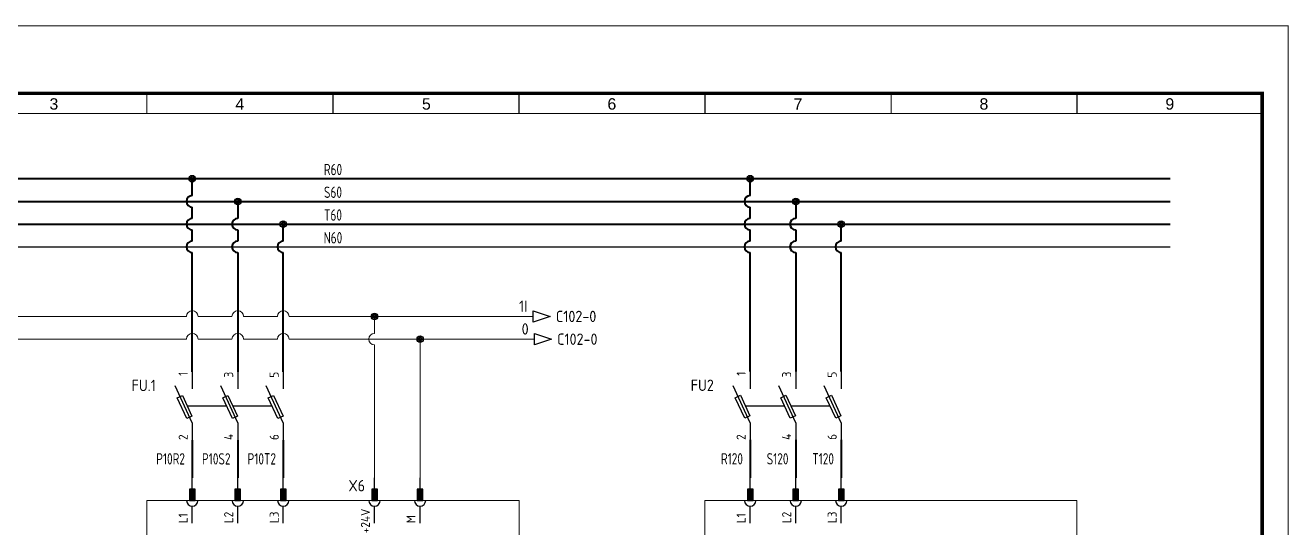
# Model space of a CAD drawing. Header units: millimetres. Extents: x -135 to 420, y 0 to 297.
# Drawn here: x 142.6 to 420.2, y 186.8 to 297.2 of the extents above; entities that cross this region are included whole.
import ezdxf
from ezdxf.enums import TextEntityAlignment as Align

# ---------------------------------------------------------------- set-up
doc = ezdxf.new("R2010")
doc.units = ezdxf.units.MM
for name, color, linetype, lineweight in [('BLK_4', 9, 'Continuous', 40), ('eProC - L2', 41, 'Continuous', 20), ('LBE_25', 132, 'Continuous', 25), ('RED_15', 1, 'Continuous', 15), ('WHT_15', 7, 'Continuous', 15)]:
    doc.layers.add(name, color=color, linetype=linetype, lineweight=lineweight)
for name, color, linetype in [('LINK', 9, 'Continuous'), ('SYMS', 7, 'Continuous'), ('TAGS', 150, 'Continuous'), ('TERMS', 123, 'Continuous'), ('WIREFIXED', 7, 'Continuous'), ('WIRENO', 72, 'Continuous'), ('WIREREF', 52, 'Continuous'), ('XREF', 7, 'Continuous')]:
    doc.layers.add(name, color=color, linetype=linetype)
doc.styles.get("Standard").update_dxf_attribs({"font": 'arial.ttf'})
doc.styles.add('WD_IEC', font='ISOCP2.shx', dxfattribs={"width": 0.9, "height": 4})

# ---------------------------------------------------------------- blocks, each defined once
blk = doc.blocks.new('eproc_rotulo_010')
at = {"layer": 'eProC - L2', "color": 0, "lineweight": 5, "const_width": 0.233}
blk.add_lwpolyline([(0.12, 297.12), (420.12, 297.12), (420.12, 0.12), (0.12, 0.12), (0.12, 297.12)], dxfattribs=at)
at = {"layer": 'eProC - L2', "color": 0}
blk.add_lwpolyline([(420.12, 0.12), (420.12, 297.12), (0.12, 297.12), (0.12, 0.12), (420.12, 0.12)], dxfattribs=at)
at = {"layer": 'eProC - L2', "color": 0, "lineweight": 40, "const_width": 0.75}
blk.add_lwpolyline([(5.92, 7.13), (414.37, 7.11), (414.4, 282.24), (5.95, 282.27)], close=True, dxfattribs=at)
at = {"layer": 'eProC - L2', "color": 0, "lineweight": 5, "const_width": 0.233}
for points in [[(169.38, 277.83), (128.49, 277.83), (128.49, 282.26), (169.38, 282.26)], [(210.28, 277.82), (169.38, 277.82), (169.38, 282.26), (210.28, 282.26)], [(251.12, 277.82), (210.23, 277.82), (210.23, 282.26), (251.12, 282.26)], [(292.02, 277.82), (251.12, 277.82), (251.12, 282.25), (292.02, 282.25)], [(332.86, 277.82), (291.97, 277.82), (291.97, 282.25), (332.86, 282.25)], [(373.76, 277.83), (332.86, 277.83), (332.86, 282.27), (373.76, 282.27)], [(414.6, 277.83), (373.71, 277.83), (373.71, 282.27), (414.6, 282.27)]]:
    blk.add_lwpolyline(points, close=True, dxfattribs=at)
at = {"layer": 'eProC - L2', "color": 0, "lineweight": 20, "char_height": 2.5, "attachment_point": 8}
for s, insert in [('{\\fArial|b0|i0|c0|p18;3}', (148.93, 278.65)), ('{\\fArial|b0|i0|c0|p18;4}', (189.78, 278.65)), ('{\\fArial|b0|i0|c0|p18;5}', (230.77, 278.65)), ('{\\fArial|b0|i0|c0|p18;6}', (271.52, 278.65)), ('{\\fArial|b0|i0|c0|p18;7}', (312.41, 278.65)), ('{\\fArial|b0|i0|c0|p18;8}', (353.26, 278.65)), ('{\\fArial|b0|i0|c0|p18;9}', (394.11, 278.65))]:
    blk.add_mtext(s, dxfattribs=dict(at, insert=insert))
at = {"layer": 'eProC - L2', "color": 0}
for tag, height, p in [('CONF', 2.31, (60.16, 14.76)), ('CLIENTE', 2.31, (111.99, 14.74)), ('DESC_1', 2.5, (262.25, 14.94)), ('DESC__2', 1.8, (262.25, 10.51)), ('ULT', 2.31, (60.16, 8.79)), ('ARCH', 2.31, (98.32, 8.46)), ('FECHA', 2.31, (139.94, 8.5))]:
    blk.add_attdef(tag, text='', height=height, dxfattribs=at).set_placement(p, align=Align.CENTER)
for tag, p in [('GR', (386.11, 17)), ('PGRAL', (411.76, 17.25)), ('PG', (382.35, 11.13)), ('PT', (394.05, 11.13)), ('PAGT', (408.55, 11.13))]:
    blk.add_attdef(tag, text='', height=3, dxfattribs=at).set_placement(p, align=Align.MIDDLE_CENTER)
at = {"layer": 'eProC - L2', "color": 0, "flags": 9}
blk.add_attdef('WD_TB', (0.12, 0.12), '', height=2.5, dxfattribs=at)
blk = doc.blocks.new('WD_WNH')
at = {"linetype": 'Continuous', "style": 'WD_IEC', "width": 0.8}
blk.add_attdef('WIRENO', text='', height=2.5, dxfattribs=at).set_placement((0, 0.75), align=Align.CENTER)
at = {"style": 'WD_IEC', "flags": 1}
for tag, p in [('W08USER', (0, 0.375)), ('W04USER', (0, 0.875)), ('W05USER', (0, 0.75)), ('W09USER', (0, 0.25)), ('W03USER', (0, 1)), ('W06USER', (0, 0.625)), ('W07USER', (0, 0.5)), ('W02USER', (0, 1.125)), ('W01USER', (0, 1.25)), ('W10USER', (0, 0.125))]:
    blk.add_attdef(tag, text='', height=0.08, dxfattribs=at).set_placement(p, align=Align.CENTER)
blk = doc.blocks.new('WDDOT')
for radius in [0.72, 0.449, 0.223]:
    blk.add_circle((0, 0), radius)
blk = doc.blocks.new('VC01PJ1')
for p, q in [((0, 2.5), (0, 5)), ((0, -5), (0, -1.25))]:
    blk.add_line(p, q)
blk.add_lwpolyline([(-0.63, 0), (0.62, 0), (0.62, 2.5), (-0.63, 2.5)], close=True)
blk.add_arc((0, 0), 1.25, 180, 0)
blk.add_solid([(-0.63, 2.5), (-0.63, 0), (0.62, 2.5), (0.62, 0)])
at = {"style": 'WD_IEC'}
for tag, p in [('INST', (-5.25, 8)), ('LOC', (-5.25, 5)), ('TAG1', (-5.25, 2)), ('DESC1', (-5.25, -5.6)), ('DESC2', (-5.25, -8.6)), ('DESC3', (-5.25, -11.6))]:
    blk.add_attdef(tag, text='', height=2.5, dxfattribs=at).set_placement(p, align=Align.RIGHT)
blk.add_attdef('TERM01', (-1, -5), '', height=2, rotation=90, dxfattribs=at)
at = {"style": 'WD_IEC', "flags": 1}
for tag, p, height in [('X2TERM01', (0, 5), 0.32), ('X2TERMDESC01', (0, 4.48), 0.32), ('MFG', (2.75, 4), 1.5), ('CAT', (2.75, 1.5), 1.5), ('X4LINK', (-1.25, 1.25), 0.32), ('X1LINK', (1.25, 1.25), 0.32), ('ASSYCODE', (2.75, -2.75), 1), ('X8TERM01', (0, -5), 0.32), ('X8TERMDESC01', (0, -5.52), 0.32), ('FAMILY', (2.75, -4.25), 1), ('CATDESC', (2.75, -5.75), 1)]:
    blk.add_attdef(tag, p, '', height=height, dxfattribs=at)
blk = doc.blocks.new('VC02PJ1')
for p, q in [((0, 2.5), (0, 5)), ((0, -5), (0, -1.25))]:
    blk.add_line(p, q)
blk.add_lwpolyline([(-0.63, 0), (0.62, 0), (0.62, 2.5), (-0.63, 2.5)], close=True)
blk.add_arc((0, 0), 1.25, 180, 0)
blk.add_solid([(-0.63, 2.5), (-0.63, 0), (0.62, 2.5), (0.62, 0)])
at = {"style": 'WD_IEC'}
for tag, p in [('INST', (-5.25, 8)), ('LOC', (-5.25, 5)), ('TAG2', (-5.25, 2)), ('DESC1', (-5.25, -5.6)), ('DESC2', (-5.25, -8.6)), ('DESC3', (-5.25, -11.6))]:
    blk.add_attdef(tag, text='', height=2.5, dxfattribs=at).set_placement(p, align=Align.RIGHT)
blk.add_attdef('TERM01', (-1, -5), '', height=2, rotation=90, dxfattribs=at)
at = {"style": 'WD_IEC', "flags": 1}
for tag, p, height in [('X2TERM01', (0, 5), 0.32), ('X2TERMDESC01', (0, 4.48), 0.32), ('X4LINK', (-1.25, 1.25), 0.32), ('X1LINK', (1.25, 1.25), 0.32), ('X8TERM01', (0, -5), 0.32), ('X8TERMDESC01', (0, -5.52), 0.32), ('FAMILY', (2.75, -4.25), 1)]:
    blk.add_attdef(tag, p, '', height=height, dxfattribs=at)
blk = doc.blocks.new('VFU1FS')
for p, q in [((0, 7.5), (0, 3.75)), ((0, -3.75), (-3.75, 4.38)), ((0, -3.75), (0, -7.5))]:
    blk.add_line(p, q)
blk.add_lwpolyline([(-1.19, -2.76), (-3.3, 1.77), (-2.17, 2.3), (-0.06, -2.24)], close=True)
at = {"style": 'WD_IEC'}
for tag, p in [('INST', (-8, 10.25)), ('LOC', (-8, 6.75)), ('TAG1', (-8, 3.25)), ('RATING1', (-8, -1.35)), ('DESC1', (-8, -9.85)), ('DESC2', (-8, -13.35)), ('DESC3', (-8, -16.85))]:
    blk.add_attdef(tag, text='', height=2.5, dxfattribs=at).set_placement(p, align=Align.RIGHT)
blk.add_attdef('TERM01', text='', height=2, rotation=90, dxfattribs=at).set_placement((-1, 7.5), align=Align.RIGHT)
at = {"style": 'WD_IEC', "flags": 1}
for tag, p, height in [('X2TERM01', (0, 7.5), 0.32), ('MFG', (2.75, 6.5), 1.5), ('CAT', (2.75, 4), 1.5), ('X4LINK', (-2.48, 0), 0.32), ('X1LINK', (-1.1, 0), 0.32), ('ASSYCODE', (1, -4), 1), ('FAMILY', (1, -5.5), 1), ('X8TERM02', (0, -7.5), 0.32), ('CATDESC', (1, -7), 1)]:
    blk.add_attdef(tag, p, '', height=height, dxfattribs=at)
at = {"style": 'WD_IEC'}
blk.add_attdef('TERM02', (-1, -7.5), '', height=2, rotation=90, dxfattribs=at)
at = {"lineweight": 15, "style": 'WD_IEC'}
blk.add_attdef('XREF', text='', height=2.5, dxfattribs=at).set_placement((-8, -6), align=Align.RIGHT)
blk = doc.blocks.new('VFU2FS')
for p, q in [((0, 7.5), (0, 3.75)), ((0, -3.75), (-3.75, 4.38)), ((0, -3.75), (0, -7.5))]:
    blk.add_line(p, q)
blk.add_lwpolyline([(-1.19, -2.76), (-3.3, 1.77), (-2.17, 2.3), (-0.06, -2.24)], close=True)
at = {"style": 'WD_IEC'}
for tag, p in [('INST', (-8, 9.25)), ('LOC', (-8, 6.25)), ('TAG2', (-8, 3.25)), ('RATING1', (-8, -1.35)), ('DESC1', (-8, -9)), ('DESC2', (-8, -12)), ('DESC3', (-8, -15))]:
    blk.add_attdef(tag, text='', height=2.5, dxfattribs=at).set_placement(p, align=Align.RIGHT)
blk.add_attdef('TERM01', text='', height=2, rotation=90, dxfattribs=at).set_placement((-1, 7.5), align=Align.RIGHT)
at = {"style": 'WD_IEC', "flags": 1}
for tag, p, height in [('X2TERM01', (0, 7.5), 0.32), ('MFG', (2.75, 6.5), 1.5), ('CAT', (2.75, 4), 1.5), ('X4LINK', (-2.48, 0), 0.32), ('X1LINK', (-1.1, 0), 0.32), ('ASSYCODE', (1, -4), 1), ('FAMILY', (1, -5.5), 1), ('X8TERM02', (0, -7.5), 0.32), ('CATDESC', (1, -7), 1)]:
    blk.add_attdef(tag, p, '', height=height, dxfattribs=at)
at = {"style": 'WD_IEC'}
blk.add_attdef('TERM02', (-1, -7.5), '', height=2, rotation=90, dxfattribs=at)
at = {"lineweight": 15, "style": 'WD_IEC'}
blk.add_attdef('XREF', text='', height=2.5, dxfattribs=at).set_placement((-8, -6), align=Align.RIGHT)
blk = doc.blocks.new('WD_WNV')
at = {"linetype": 'Continuous', "style": 'WD_IEC', "width": 0.8}
blk.add_attdef('WIRENO', text='', height=2.5, dxfattribs=at).set_placement((-1.6, 0), align=Align.MIDDLE_RIGHT)
at = {"style": 'WD_IEC', "flags": 1}
for tag, p in [('W08USER', (-1, 0.375)), ('W04USER', (-1, 0.875)), ('W05USER', (-1, 0.75)), ('W09USER', (-1, 0.25)), ('W03USER', (-1, 1)), ('W06USER', (-1, 0.625)), ('W07USER', (-1, 0.5)), ('W02USER', (-1, 1.125)), ('W01USER', (-1, 1.25)), ('W10USER', (-1, 0.125))]:
    blk.add_attdef(tag, text='', height=0.08, dxfattribs=at).set_placement(p, align=Align.CENTER)
blk = doc.blocks.new('HA1S1')
blk.add_lwpolyline([(0, 1.25), (3.75, 0), (0, -1.25)], close=True)
at = {"style": 'WD_IEC'}
for tag, height, flags, p in [('WIRENO', 2.5, 8, (-1.25, 1)), ('SIGCODE', 1, 1, (5, 1.8))]:
    blk.add_attdef(tag, text='', height=height, dxfattribs=dict(at, flags=flags)).set_placement(p, align=Align.RIGHT)
at = {"style": 'WD_IEC', "flags": 1}
blk.add_attdef('X4TERM01', (0, 0), '', height=0.32, dxfattribs=at)
at = {"style": 'WD_IEC'}
blk.add_attdef('XREF', text='', height=2.5, dxfattribs=at).set_placement((5, 0), align=Align.MIDDLE_LEFT)
blk.add_attdef('DESC1', text='', height=2.5, dxfattribs=at).set_placement((-1.25, -1), align=Align.TOP_RIGHT)

msp = doc.modelspace()

# ---------------------------------------------------------------- linework, layer by layer
at = {"layer": 'BLK_4'}
for p, q in [((26.35, 263.52), (394.16, 263.52)), ((179.33, 259.78), (179.33, 263.51)), ((301.92, 259.78), (301.92, 263.51)), ((26.35, 258.52), (394.16, 258.52)), ((189.33, 258.51), (189.33, 254.78)), ((311.92, 258.51), (311.92, 254.78)), ((179.33, 254.78), (179.33, 257.24)), ((301.92, 254.78), (301.92, 257.24)), ((26.35, 253.52), (394.16, 253.52)), ((199.33, 249.78), (199.33, 253.51)), ((321.92, 249.78), (321.92, 253.51)), ((179.33, 249.78), (179.33, 252.24)), ((189.33, 252.24), (189.33, 249.78)), ((301.92, 249.78), (301.92, 252.24)), ((311.92, 252.24), (311.92, 249.78)), ((179.33, 221.05), (179.33, 247.24)), ((189.33, 247.24), (189.33, 221.05)), ((199.33, 221.05), (199.33, 247.24)), ((301.92, 221.08), (301.92, 247.24)), ((311.92, 247.24), (311.92, 221.08)), ((321.92, 221.08), (321.92, 247.24)), ((179.33, 206.05), (179.33, 197.76)), ((189.33, 206.05), (189.33, 197.76)), ((199.33, 206.05), (199.33, 197.76)), ((301.92, 206.08), (301.92, 197.76)), ((311.92, 206.08), (311.92, 197.76)), ((321.92, 206.08), (321.92, 197.76))]:
    msp.add_line(p, q, dxfattribs=at)
for centre in [(179.33, 258.51), (301.92, 258.51), (179.33, 253.51), (189.33, 253.51), (301.92, 253.51), (311.92, 253.51), (179.33, 248.51), (189.33, 248.51), (199.33, 248.51), (301.92, 248.51), (311.92, 248.51), (321.92, 248.51)]:
    msp.add_arc(centre, 1.27, 90, 270, dxfattribs=at)
at = {"layer": 'eProC - L2'}
for p, q in [((169.33, 192.76), (251.12, 192.76)), ((169.33, 192.76), (169.33, 141.66)), ((251.12, 192.76), (251.12, 141.66)), ((291.92, 192.76), (373.71, 192.76)), ((291.92, 192.76), (291.92, 141.66)), ((373.71, 192.76), (373.71, 141.66))]:
    msp.add_line(p, q, dxfattribs=at)
at = {"layer": 'LBE_25'}
msp.add_line((26.35, 248.52), (394.16, 248.52), dxfattribs=at)
at = {"layer": 'LINK'}
for points in [[(178.23, 213.55), (186.85, 213.55)], [(188.23, 213.55), (196.85, 213.55)], [(300.82, 213.58), (309.44, 213.58)], [(310.82, 213.58), (319.44, 213.58)]]:
    msp.add_lwpolyline(points, dxfattribs=at)
at = {"layer": 'RED_15'}
for p, q in [((92.17, 233.22), (178.06, 233.22)), ((180.6, 233.22), (188.06, 233.22)), ((190.6, 233.22), (198.06, 233.22)), ((200.6, 233.22), (254.23, 233.22)), ((219.38, 229.49), (219.38, 233.22)), ((219.38, 197.77), (219.38, 226.95))]:
    msp.add_line(p, q, dxfattribs=at)
for centre, start, end in [((179.33, 233.22), 0, 180), ((189.33, 233.22), 0, 180), ((199.33, 233.22), 0, 180), ((219.38, 228.22), 90, 270)]:
    msp.add_arc(centre, 1.27, start, end, dxfattribs=at)
at = {"layer": 'WHT_15'}
for p, q in [((92.17, 228.22), (178.06, 228.22)), ((180.6, 228.22), (188.06, 228.22)), ((190.6, 228.22), (198.06, 228.22)), ((200.6, 228.22), (254.49, 228.22)), ((229.38, 197.77), (229.38, 228.22))]:
    msp.add_line(p, q, dxfattribs=at)
for centre in [(179.33, 228.22), (189.33, 228.22), (199.33, 228.22)]:
    msp.add_arc(centre, 1.27, 0, 180, dxfattribs=at)

# ---------------------------------------------------------------- block references
at = {"layer": 'eProC - L2'}
msp.add_blockref('eproc_rotulo_010', (0, 0), dxfattribs=at)
at = {"layer": 'SYMS'}
for p in [(179.33, 263.51), (301.92, 263.51), (189.33, 258.51), (311.92, 258.51), (199.33, 253.51), (321.92, 253.51), (219.38, 233.22), (229.38, 228.22)]:
    msp.add_blockref('WDDOT', p, dxfattribs=at)
ref = msp.add_blockref('HA1S1', (254.23, 233.22), dxfattribs=at)
ref.add_attrib('XREF', 'C102-0', dxfattribs={"layer": 'XREF', "height": 2.5, "style": 'WD_IEC'}).set_placement((259.23, 233.22), align=Align.MIDDLE_LEFT)
ref.add_attrib('WIRENO', '1I', dxfattribs={"layer": 'WIREREF', "height": 2.5, "style": 'WD_IEC', "flags": 8}).set_placement((252.98, 234.22), align=Align.RIGHT)
ref = msp.add_blockref('HA1S1', (254.49, 228.22), dxfattribs=at)
ref.add_attrib('XREF', 'C102-0', dxfattribs={"layer": 'XREF', "height": 2.5, "style": 'WD_IEC'}).set_placement((259.49, 228.22), align=Align.MIDDLE_LEFT)
ref.add_attrib('WIRENO', '0', dxfattribs={"layer": 'WIREREF', "height": 2.5, "style": 'WD_IEC', "flags": 8}).set_placement((253.24, 229.22), align=Align.RIGHT)
ref = msp.add_blockref('VFU1FS', (179.33, 213.55), dxfattribs=at)
ref.add_attrib('TERM02', '2', (178.33, 206.05), dxfattribs={"layer": 'TERMS', "height": 2, "rotation": 90, "style": 'WD_IEC'})
ref.add_attrib('TERM01', '1', dxfattribs={"layer": 'TERMS', "height": 2, "rotation": 90, "style": 'WD_IEC'}).set_placement((178.33, 221.05), align=Align.RIGHT)
ref.add_attrib('TAG1', 'FU.1', dxfattribs={"layer": 'TAGS', "height": 2.5, "style": 'WD_IEC'}).set_placement((171.33, 216.8), align=Align.RIGHT)
ref = msp.add_blockref('VFU2FS', (189.33, 213.55), dxfattribs=at)
ref.add_attrib('TERM02', '4', (188.33, 206.05), dxfattribs={"layer": 'TERMS', "height": 2, "rotation": 90, "style": 'WD_IEC'})
ref.add_attrib('TERM01', '3', dxfattribs={"layer": 'TERMS', "height": 2, "rotation": 90, "style": 'WD_IEC'}).set_placement((188.33, 221.05), align=Align.RIGHT)
ref = msp.add_blockref('VFU2FS', (199.33, 213.55), dxfattribs=at)
ref.add_attrib('TERM02', '6', (198.33, 206.05), dxfattribs={"layer": 'TERMS', "height": 2, "rotation": 90, "style": 'WD_IEC'})
ref.add_attrib('TERM01', '5', dxfattribs={"layer": 'TERMS', "height": 2, "rotation": 90, "style": 'WD_IEC'}).set_placement((198.33, 221.05), align=Align.RIGHT)
ref = msp.add_blockref('VFU1FS', (301.92, 213.58), dxfattribs=at)
ref.add_attrib('TERM02', '2', (300.92, 206.08), dxfattribs={"layer": 'TERMS', "height": 2, "rotation": 90, "style": 'WD_IEC'})
ref.add_attrib('TERM01', '1', dxfattribs={"layer": 'TERMS', "height": 2, "rotation": 90, "style": 'WD_IEC'}).set_placement((300.92, 221.08), align=Align.RIGHT)
ref.add_attrib('TAG1', 'FU2', dxfattribs={"layer": 'TAGS', "height": 2.5, "style": 'WD_IEC'}).set_placement((293.92, 216.83), align=Align.RIGHT)
ref = msp.add_blockref('VFU2FS', (311.92, 213.58), dxfattribs=at)
ref.add_attrib('TERM02', '4', (310.92, 206.08), dxfattribs={"layer": 'TERMS', "height": 2, "rotation": 90, "style": 'WD_IEC'})
ref.add_attrib('TERM01', '3', dxfattribs={"layer": 'TERMS', "height": 2, "rotation": 90, "style": 'WD_IEC'}).set_placement((310.92, 221.08), align=Align.RIGHT)
ref = msp.add_blockref('VFU2FS', (321.92, 213.58), dxfattribs=at)
ref.add_attrib('TERM02', '6', (320.92, 206.08), dxfattribs={"layer": 'TERMS', "height": 2, "rotation": 90, "style": 'WD_IEC'})
ref.add_attrib('TERM01', '5', dxfattribs={"layer": 'TERMS', "height": 2, "rotation": 90, "style": 'WD_IEC'}).set_placement((320.92, 221.08), align=Align.RIGHT)
ref = msp.add_blockref('VC01PJ1', (179.33, 192.76), dxfattribs=at)
ref.add_attrib('TERM01', 'L1', (178.33, 187.76), dxfattribs={"layer": 'TERMS', "height": 2, "rotation": 90, "style": 'WD_IEC'})
ref = msp.add_blockref('VC02PJ1', (189.33, 192.76), dxfattribs=at)
ref.add_attrib('TERM01', 'L2', (188.33, 187.76), dxfattribs={"layer": 'TERMS', "height": 2, "rotation": 90, "style": 'WD_IEC'})
ref = msp.add_blockref('VC02PJ1', (199.33, 192.76), dxfattribs=at)
ref.add_attrib('TERM01', 'L3', (198.33, 187.76), dxfattribs={"layer": 'TERMS', "height": 2, "rotation": 90, "style": 'WD_IEC'})
ref = msp.add_blockref('VC02PJ1', (219.38, 192.77), dxfattribs=at)
ref.add_attrib('TERM01', '+24V', (218.38, 185.56), dxfattribs={"layer": 'TERMS', "height": 2, "rotation": 90, "style": 'WD_IEC'})
ref.add_attrib('TAG2', 'X6', dxfattribs={"layer": 'TAGS', "height": 2.5, "style": 'WD_IEC'}).set_placement((217.3, 194.77), align=Align.RIGHT)
ref = msp.add_blockref('VC02PJ1', (229.38, 192.77), dxfattribs=at)
ref.add_attrib('TERM01', 'M', (228.38, 187.77), dxfattribs={"layer": 'TERMS', "height": 2, "rotation": 90, "style": 'WD_IEC'})
ref = msp.add_blockref('VC01PJ1', (301.92, 192.76), dxfattribs=at)
ref.add_attrib('TERM01', 'L1', (300.92, 187.76), dxfattribs={"layer": 'TERMS', "height": 2, "rotation": 90, "style": 'WD_IEC'})
ref = msp.add_blockref('VC02PJ1', (311.92, 192.76), dxfattribs=at)
ref.add_attrib('TERM01', 'L2', (310.92, 187.76), dxfattribs={"layer": 'TERMS', "height": 2, "rotation": 90, "style": 'WD_IEC'})
ref = msp.add_blockref('VC02PJ1', (321.92, 192.76), dxfattribs=at)
ref.add_attrib('TERM01', 'L3', (320.92, 187.76), dxfattribs={"layer": 'TERMS', "height": 2, "rotation": 90, "style": 'WD_IEC'})
at = {"layer": 'WIREFIXED'}
ref = msp.add_blockref('WD_WNV', (179.33, 201.91), dxfattribs=at)
ref.add_attrib('WIRENOF', 'P10R2', dxfattribs={"linetype": 'Continuous', "height": 2.5, "style": 'WD_IEC', "width": 0.8}).set_placement((177.73, 201.91), align=Align.MIDDLE_RIGHT)
ref = msp.add_blockref('WD_WNV', (189.33, 201.91), dxfattribs=at)
ref.add_attrib('WIRENOF', 'P10S2', dxfattribs={"linetype": 'Continuous', "height": 2.5, "style": 'WD_IEC', "width": 0.8}).set_placement((187.73, 201.91), align=Align.MIDDLE_RIGHT)
ref = msp.add_blockref('WD_WNV', (199.33, 201.91), dxfattribs=at)
ref.add_attrib('WIRENOF', 'P10T2', dxfattribs={"linetype": 'Continuous', "height": 2.5, "style": 'WD_IEC', "width": 0.8}).set_placement((197.73, 201.91), align=Align.MIDDLE_RIGHT)
ref = msp.add_blockref('WD_WNV', (301.92, 201.92), dxfattribs=at)
ref.add_attrib('WIRENOF', 'R120', dxfattribs={"linetype": 'Continuous', "height": 2.5, "style": 'WD_IEC', "width": 0.8}).set_placement((300.32, 201.92), align=Align.MIDDLE_RIGHT)
ref = msp.add_blockref('WD_WNV', (311.92, 201.92), dxfattribs=at)
ref.add_attrib('WIRENOF', 'S120', dxfattribs={"linetype": 'Continuous', "height": 2.5, "style": 'WD_IEC', "width": 0.8}).set_placement((310.32, 201.92), align=Align.MIDDLE_RIGHT)
ref = msp.add_blockref('WD_WNV', (321.92, 201.92), dxfattribs=at)
ref.add_attrib('WIRENOF', 'T120', dxfattribs={"linetype": 'Continuous', "height": 2.5, "style": 'WD_IEC', "width": 0.8}).set_placement((320.32, 201.92), align=Align.MIDDLE_RIGHT)
at = {"layer": 'WIRENO'}
ref = msp.add_blockref('WD_WNH', (210.25, 263.52), dxfattribs=at)
ref.add_attrib('WIRENO', 'R60', dxfattribs={"linetype": 'Continuous', "height": 2.5, "style": 'WD_IEC', "width": 0.8}).set_placement((210.25, 264.27), align=Align.CENTER)
ref = msp.add_blockref('WD_WNH', (210.25, 258.52), dxfattribs=at)
ref.add_attrib('WIRENO', 'S60', dxfattribs={"linetype": 'Continuous', "height": 2.5, "style": 'WD_IEC', "width": 0.8}).set_placement((210.25, 259.27), align=Align.CENTER)
ref = msp.add_blockref('WD_WNH', (210.25, 253.52), dxfattribs=at)
ref.add_attrib('WIRENO', 'T60', dxfattribs={"linetype": 'Continuous', "height": 2.5, "style": 'WD_IEC', "width": 0.8}).set_placement((210.25, 254.27), align=Align.CENTER)
ref = msp.add_blockref('WD_WNH', (210.25, 248.52), dxfattribs=at)
ref.add_attrib('WIRENO', 'N60', dxfattribs={"linetype": 'Continuous', "height": 2.5, "style": 'WD_IEC', "width": 0.8}).set_placement((210.25, 249.27), align=Align.CENTER)

doc.saveas('drawing.dxf')
